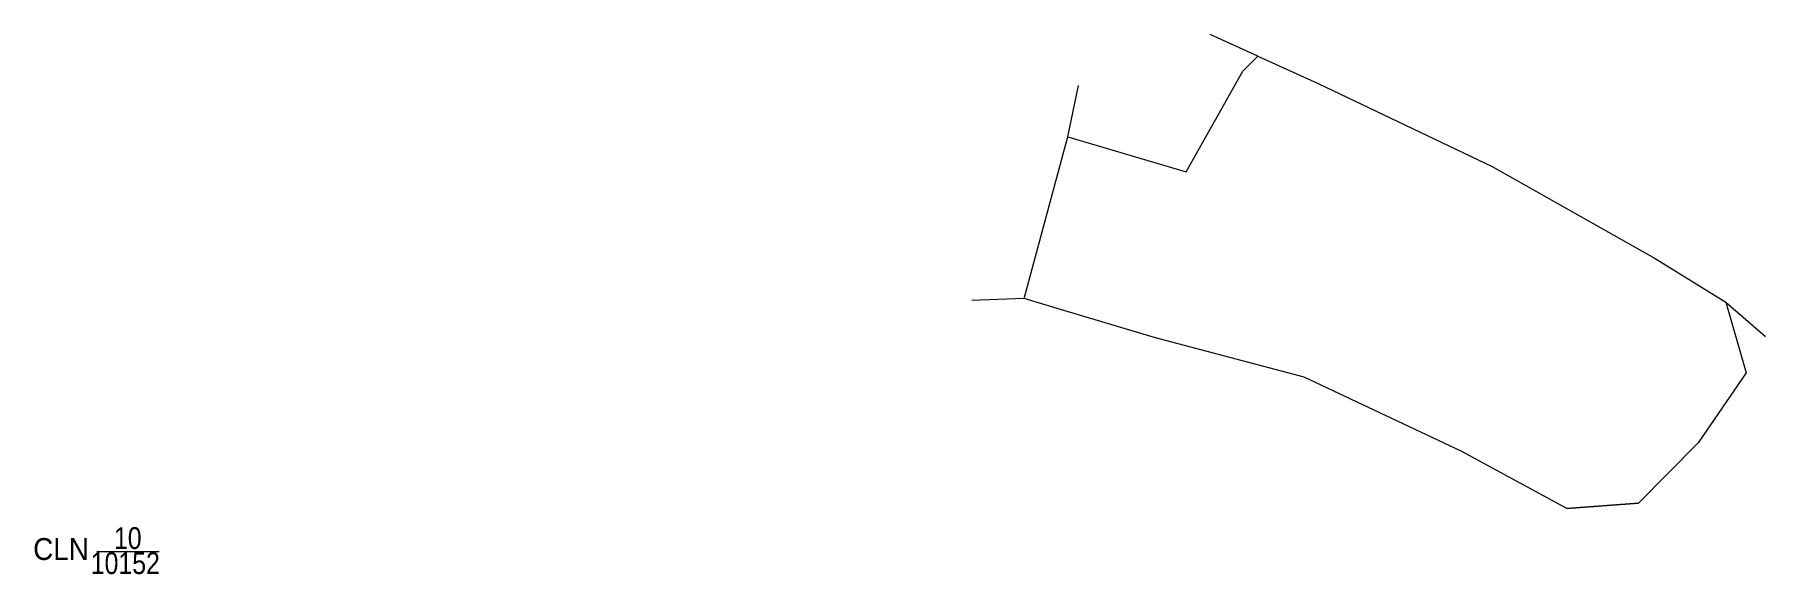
# Model space of a CAD drawing. Header units: metres. Extents: x 533517 to 533912, y 1847939 to 1848062.
import ezdxf
from ezdxf.enums import TextEntityAlignment as Align

# ---------------------------------------------------------------- set-up
doc = ezdxf.new("R2010")
doc.units = ezdxf.units.M
doc.header["$LTSCALE"] = 2
doc.layers.add('1', color=7, linetype='Continuous')
for name, color, linetype, lineweight in [('10', 7, 'Continuous', 13), ('20', 7, 'Continuous', 13), ('27', 7, 'Continuous', 13), ('63', 7, 'Continuous', 13)]:
    doc.layers.add(name, color=color, linetype=linetype, lineweight=lineweight)

msp = doc.modelspace()

# ---------------------------------------------------------------- linework, layer by layer
at = {"layer": '10'}
msp.add_lwpolyline([(533887.18, 1848011.14), (533903.32, 1848001.17), (533908, 1847985), (533897, 1847969), (533883.41, 1847955.2), (533867, 1847954), (533843, 1847967), (533807, 1847984), (533773, 1847993), (533751.33, 1847999.5), (533743, 1848002), (533752.32, 1848036.48), (533753, 1848039), (533780, 1848031), (533793, 1848054), (533796.42, 1848057.42), (533810.2, 1848051.21), (533849.94, 1848032.21)], close=True, dxfattribs=at)
at = {"layer": '20'}
msp.add_line((533867, 1847954), (533883.41, 1847955.2), dxfattribs=at)
at = {"layer": '27'}
for p, q in [((533796.42, 1848057.42), (533785.49, 1848062.36)), ((533753, 1848039), (533755.45, 1848050.75)), ((533743, 1848002), (533731.01, 1848001.55)), ((533903.32, 1848001.17), (533912.39, 1847993.31))]:
    msp.add_line(p, q, dxfattribs=at)
at = {"layer": '63'}
msp.add_line((533531.09, 1847944.2), (533545.31, 1847944.2), dxfattribs=at)

# ---------------------------------------------------------------- texts
at = {"layer": '1'}
for s, width, p in [('CLN', 0.95, (533522.88, 1847942.23)), ('10', 0.85, (533538.14, 1847944.73)), ('10152', 0.85, (533537.58, 1847939))]:
    msp.add_text(s, height=5, dxfattribs=dict(at, width=width)).set_placement(p, align=Align.CENTER)

doc.saveas('drawing.dxf')
